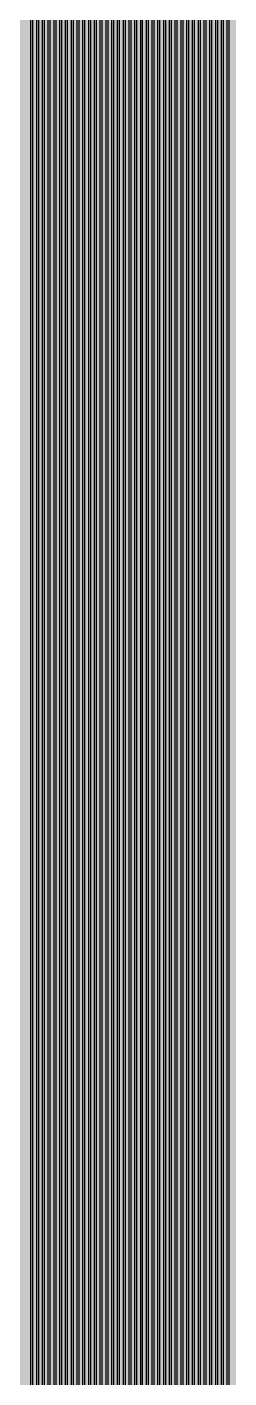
# Model space of a CAD drawing. Header units: metres. Extents: x -7231 to 10969, y -37556 to 1873.
# Drawn here: x 2476 to 2721, y -4676 to -3039 of the extents above; entities that cross this region are included whole.
import ezdxf

# ---------------------------------------------------------------- set-up
doc = ezdxf.new("R2010")
doc.units = ezdxf.units.M
doc.layers.add('Metal1', color=4, linetype='CONTINUOUS')
doc.layers.add('Polyimide', color=7, linetype='CONTINUOUS')

msp = doc.modelspace()

# ---------------------------------------------------------------- hatches: boundary and pattern name
at = {"layer": 'Polyimide'}
msp.add_hatch(color=7, dxfattribs=at).paths.add_polyline_path([(4065.7, -468), (4066.7, -502), (4068.5, -536), (4071.4, -570), (4075.5, -604), (4081, -638), (4088, -672), (4096.5, -706), (4106.6, -740), (4118.3, -774), (4131.6, -808), (4146.5, -842), (4162.9, -876), (4180.7, -910), (4199.8, -944), (4220.2, -978), (4241.7, -1012), (4264.2, -1046), (4287.5, -1080), (4311.5, -1114), (4336, -1148), (4360.9, -1182), (4385.9, -1216), (4410.9, -1250), (4435.7, -1284), (4460.2, -1318), (4484.2, -1352), (4507.5, -1385.9), (4530, -1419.9), (4551.5, -1453.9), (4571.9, -1487.9), (4591.1, -1521.9), (4608.9, -1555.9), (4625.3, -1589.9), (4640.1, -1623.9), (4653.4, -1657.9), (4665.1, -1691.9), (4675.2, -1725.9), (4683.7, -1759.9), (4690.7, -1793.9), (4696.2, -1827.9), (4700.3, -1861.9), (4703.2, -1895.9), (4705.1, -1929.9), (4706.1, -1963.9), (4706.4, -1997.9), (4706.5, -2031.9), (4706.5, -4793), (4710, -4838.4), (4720.2, -4882.7), (4737.1, -4925), (4760.1, -4964.2), (4788.9, -4999.5), (4822.6, -5030), (4860.5, -5055.1), (4901.8, -5074.2), (4901.8, -5074.2), (4970.7, -5105.2), (5034.7, -5145.3), (5092.8, -5193.5), (5143.8, -5249.2), (5186.9, -5311.2), (5221.2, -5378.4), (5246.2, -5449.7), (5261.4, -5523.7), (5266.5, -5599), (5261.4, -5674.3), (5246.2, -5748.3), (5221.2, -5819.6), (5186.9, -5886.8), (5143.8, -5948.8), (5092.8, -6004.5), (5034.7, -6052.7), (4970.7, -6092.8), (4901.8, -6123.8), (4860.5, -6142.9), (4822.6, -6168), (4788.9, -6198.5), (4760.1, -6233.8), (4737.1, -6273), (4720.2, -6315.3), (4710, -6359.6), (4706.5, -6405), (4706.5, -9221.5), (4710, -9266.9), (4720.2, -9311.2), (4737.1, -9353.5), (4760.1, -9392.7), (4788.9, -9428), (4822.6, -9458.5), (4860.5, -9483.6), (4901.8, -9502.7), (4970.7, -9533.7), (5034.7, -9573.8), (5092.8, -9622), (5143.8, -9677.7), (5186.9, -9739.7), (5221.2, -9806.9), (5246.2, -9878.2), (5261.4, -9952.2), (5266.5, -10027.5), (5261.4, -10102.8), (5246.2, -10176.8), (5221.2, -10248.1), (5186.9, -10315.3), (5143.8, -10377.3), (5092.8, -10433), (5034.7, -10481.2), (4970.7, -10521.3), (4901.8, -10552.3), (4860.5, -10571.4), (4822.6, -10596.5), (4788.9, -10627), (4760.1, -10662.3), (4737.1, -10701.5), (4720.2, -10743.8), (4710, -10788.1), (4706.5, -10833.5), (4706.5, -13650), (4710, -13695.4), (4720.2, -13739.7), (4737.1, -13782), (4760.1, -13821.2), (4788.9, -13856.5), (4822.6, -13887), (4860.5, -13912.1), (4901.8, -13931.2), (4970.7, -13962.2), (5034.7, -14002.2), (5092.8, -14050.5), (5143.8, -14106.2), (5186.9, -14168.2), (5221.2, -14235.4), (5246.2, -14306.7), (5261.4, -14380.7), (5266.5, -14456), (5261.4, -14531.3), (5246.2, -14605.3), (5221.2, -14676.5), (5186.9, -14743.8), (5143.8, -14805.8), (5092.8, -14861.5), (5034.7, -14909.7), (4970.7, -14949.8), (4901.8, -14980.8), (4860.5, -14999.9), (4822.6, -15025), (4788.9, -15055.5), (4760.1, -15090.8), (4737.1, -15130), (4720.2, -15172.3), (4710, -15216.6), (4706.5, -15262), (4706.5, -15456), (4720.9, -15750), (4764.1, -16041.3), (4835.7, -16326.8), (4934.9, -16604), (5060.7, -16870.2), (5212.1, -17122.7), (5387.5, -17359.2), (5585.2, -17577.3), (5803.3, -17775), (6039.8, -17950.4), (6292.3, -18101.8), (6558.4, -18227.6), (6835.6, -18326.8), (7121.2, -18398.3), (7412.4, -18441.5), (7706.5, -18456), (9969, -18456), (10047.4, -18459.8), (10125.1, -18471.4), (10201.2, -18490.4), (10275.2, -18516.9), (10346.1, -18550.5), (10413.5, -18590.8), (10476.5, -18637.6), (10534.7, -18690.3), (10587.4, -18748.5), (10634.2, -18811.5), (10674.5, -18878.9), (10708.1, -18949.8), (10734.6, -19023.8), (10753.6, -19099.9), (10765.2, -19177.6), (10769, -19256), (10769, -20895.8), (10730.2, -20951.4), (10694.6, -21009.1), (10662.2, -21068.6), (10633.2, -21129.9), (10607.6, -21192.7), (10585.5, -21256.7), (10566.9, -21322), (10552, -21388.1), (10540.8, -21455), (10533.4, -21522.3), (10529.6, -21590), (10529.6, -21657.8), (10533.4, -21725.5), (10540.8, -21792.9), (10552, -21859.7), (10566.9, -21925.9), (10585.5, -21991.1), (10607.6, -22055.2), (10633.2, -22117.9), (10662.2, -22179.2), (10694.6, -22238.7), (10730.2, -22296.4), (10769, -22352), (10769, -32454.2), (10728.7, -32510.5), (10691.7, -32568.9), (10658, -32629.3), (10627.8, -32691.6), (10601.2, -32755.4), (10578.2, -32820.7), (10558.9, -32887.1), (10543.4, -32954.5), (10531.8, -33022.7), (10524, -33091.4), (10520.1, -33160.5), (10520.1, -33229.7), (10524, -33298.8), (10531.8, -33367.5), (10543.4, -33435.7), (10558.9, -33503.1), (10578.2, -33569.5), (10601.2, -33634.8), (10627.8, -33698.6), (10658, -33760.8), (10691.7, -33821.3), (10728.7, -33879.7), (10769, -33936), (10769, -36556), (10765.2, -36634.4), (10753.6, -36712.1), (10734.6, -36788.2), (10708.1, -36862.1), (10674.5, -36933.1), (10634.2, -37000.5), (10587.4, -37063.5), (10534.7, -37121.7), (10476.5, -37174.4), (10413.5, -37221.2), (10346.1, -37261.5), (10275.2, -37295.1), (10201.2, -37321.6), (10125.1, -37340.6), (10047.4, -37352.1), (9969, -37356), (-6231, -37356), (-6309.4, -37352.1), (-6387.1, -37340.6), (-6463.2, -37321.6), (-6537.2, -37295.1), (-6608.1, -37261.5), (-6675.5, -37221.2), (-6738.5, -37174.4), (-6796.7, -37121.7), (-6849.4, -37063.5), (-6896.2, -37000.5), (-6936.5, -36933.1), (-6970.1, -36862.1), (-6996.6, -36788.2), (-7015.6, -36712.1), (-7027.2, -36634.4), (-7031, -36556), (-7031, -33936), (-6990.7, -33879.8), (-6953.7, -33821.3), (-6920, -33760.9), (-6889.8, -33698.6), (-6863.2, -33634.8), (-6840.2, -33569.5), (-6820.9, -33503.1), (-6805.4, -33435.7), (-6793.7, -33367.5), (-6785.9, -33298.8), (-6782, -33229.7), (-6782, -33160.5), (-6785.9, -33091.4), (-6793.7, -33022.7), (-6805.4, -32954.5), (-6820.9, -32887.1), (-6840.2, -32820.6), (-6863.2, -32755.4), (-6889.8, -32691.5), (-6920, -32629.3), (-6953.7, -32568.9), (-6990.7, -32510.4), (-7031, -32454.2), (-7031, -22364.8), (-6990.7, -22308.6), (-6953.7, -22250.1), (-6920, -22189.7), (-6889.8, -22127.5), (-6863.2, -22063.6), (-6840.2, -21998.4), (-6820.9, -21931.9), (-6805.4, -21864.5), (-6793.7, -21796.3), (-6785.9, -21727.6), (-6782, -21658.5), (-6782, -21589.3), (-6785.9, -21520.3), (-6793.7, -21451.5), (-6805.4, -21383.3), (-6820.9, -21315.9), (-6840.2, -21249.5), (-6863.2, -21184.2), (-6889.8, -21120.4), (-6920, -21058.1), (-6953.7, -20997.7), (-6990.7, -20939.3), (-7031, -20883), (-7031, -19256), (-7027.2, -19177.6), (-7015.6, -19099.9), (-6996.6, -19023.8), (-6970.1, -18949.8), (-6936.5, -18878.9), (-6896.2, -18811.5), (-6849.4, -18748.5), (-6796.7, -18690.3), (-6738.5, -18637.6), (-6675.5, -18590.8), (-6608.1, -18550.5), (-6537.2, -18516.9), (-6463.2, -18490.4), (-6387.1, -18471.4), (-6309.4, -18459.8), (-6231, -18456), (-3968.5, -18456), (-3674.4, -18441.5), (-3383.2, -18398.3), (-3097.6, -18326.8), (-2820.4, -18227.6), (-2554.3, -18101.8), (-2301.8, -17950.4), (-2065.3, -17775), (-1847.2, -17577.3), (-1649.5, -17359.2), (-1474.1, -17122.7), (-1322.7, -16870.2), (-1196.9, -16604), (-1097.7, -16326.8), (-1026.1, -16041.3), (-982.9, -15750), (-968.5, -15456), (-968.5, -15262), (-972, -15216.6), (-982.2, -15172.3), (-999.1, -15130), (-1022.1, -15090.8), (-1050.9, -15055.5), (-1084.6, -15025), (-1122.5, -14999.9), (-1163.8, -14980.8), (-1232.7, -14949.8), (-1296.7, -14909.7), (-1354.8, -14861.5), (-1405.8, -14805.8), (-1448.9, -14743.8), (-1483.2, -14676.5), (-1508.2, -14605.3), (-1523.4, -14531.3), (-1528.5, -14456), (-1523.4, -14380.7), (-1508.2, -14306.7), (-1483.2, -14235.4), (-1448.9, -14168.2), (-1405.8, -14106.2), (-1354.8, -14050.5), (-1296.7, -14002.2), (-1232.7, -13962.2), (-1163.8, -13931.2), (-1122.5, -13912.1), (-1084.6, -13887), (-1050.9, -13856.5), (-1022.1, -13821.2), (-999.1, -13782), (-982.2, -13739.7), (-972, -13695.4), (-968.5, -13650), (-968.5, -12309.6), (-972, -12264.3), (-982.2, -12219.9), (-999.1, -12177.7), (-1022.1, -12138.5), (-1050.9, -12103.2), (-1084.6, -12072.6), (-1122.5, -12047.5), (-1163.8, -12028.5), (-1232.7, -11997.4), (-1296.7, -11957.4), (-1354.8, -11909.1), (-1405.8, -11853.5), (-1448.9, -11791.5), (-1483.2, -11724.2), (-1508.2, -11653), (-1523.4, -11579), (-1528.5, -11503.7), (-1523.4, -11428.3), (-1508.2, -11354.4), (-1483.2, -11283.1), (-1448.9, -11215.9), (-1405.8, -11153.8), (-1354.8, -11098.2), (-1296.7, -11049.9), (-1232.7, -11009.9), (-1163.8, -10978.8), (-1122.5, -10959.8), (-1084.6, -10934.7), (-1050.9, -10904.1), (-1022.1, -10868.9), (-999.1, -10829.6), (-982.2, -10787.4), (-972, -10743), (-968.5, -10697.7), (-968.5, -9357.3), (-972, -9311.9), (-982.2, -9267.6), (-999.1, -9225.4), (-1022.1, -9186.1), (-1050.9, -9150.8), (-1084.6, -9120.3), (-1122.5, -9095.2), (-1163.8, -9076.2), (-1163.8, -9076.2), (-1232.7, -9045.1), (-1296.7, -9005.1), (-1354.8, -8956.8), (-1405.8, -8901.1), (-1448.9, -8839.1), (-1483.2, -8771.9), (-1508.2, -8700.6), (-1523.4, -8626.7), (-1528.5, -8551.3), (-1523.4, -8476), (-1508.2, -8402), (-1483.2, -8330.8), (-1448.9, -8263.5), (-1405.8, -8201.5), (-1354.8, -8145.9), (-1296.7, -8097.6), (-1232.7, -8057.6), (-1163.8, -8026.5), (-1163.8, -8026.5), (-1122.5, -8007.4), (-1084.6, -7982.4), (-1050.9, -7951.8), (-1022.1, -7916.5), (-999.1, -7877.3), (-982.2, -7835), (-972, -7790.7), (-968.5, -7745.4), (-968.5, -6405), (-972, -6359.6), (-982.2, -6315.3), (-999.1, -6273), (-1022.1, -6233.8), (-1050.9, -6198.5), (-1084.6, -6168), (-1122.5, -6142.9), (-1163.8, -6123.8), (-1163.8, -6123.8), (-1232.7, -6092.8), (-1296.7, -6052.7), (-1354.8, -6004.5), (-1405.8, -5948.8), (-1448.9, -5886.8), (-1483.2, -5819.6), (-1508.2, -5748.3), (-1523.4, -5674.3), (-1528.5, -5599), (-1523.4, -5523.7), (-1508.2, -5449.7), (-1483.2, -5378.4), (-1448.9, -5311.2), (-1405.8, -5249.2), (-1354.8, -5193.5), (-1296.7, -5145.3), (-1232.7, -5105.2), (-1163.8, -5074.2), (-1163.8, -5074.2), (-1122.5, -5055.1), (-1084.6, -5030), (-1050.9, -4999.5), (-1022.1, -4964.2), (-999.1, -4925), (-982.2, -4882.7), (-972, -4838.4), (-968.5, -4793), (-968.5, -2031.9), (-968.4, -1997.9), (-968.1, -1963.9), (-967.1, -1929.9), (-965.2, -1895.9), (-962.2, -1861.9), (-958, -1827.9), (-952.4, -1793.9), (-945.3, -1759.9), (-936.6, -1725.9), (-926.4, -1691.9), (-914.4, -1657.9), (-900.9, -1623.9), (-885.7, -1589.9), (-869.1, -1555.9), (-850.9, -1521.9), (-831.4, -1487.9), (-810.6, -1453.9), (-788.7, -1419.9), (-765.8, -1385.9), (-742.1, -1352), (-717.6, -1318), (-692.7, -1284), (-667.4, -1250), (-641.9, -1216), (-616.4, -1182), (-591.1, -1148), (-566.1, -1114), (-541.7, -1080), (-517.9, -1046), (-495, -1012), (-473.1, -978), (-452.4, -944), (-432.8, -910), (-414.7, -876), (-398, -842), (-382.9, -808), (-369.3, -774), (-357.4, -740), (-347.1, -706), (-338.4, -672), (-331.3, -638), (-325.7, -604), (-321.5, -570), (-318.6, -536), (-316.7, -502), (-315.7, -468), (-315.3, -434), (-315.2, -400), (-315.2, 401), (-315.2, 451), (-315.2, 1644), (-270.2, 1644), (-270, 1637.1), (-269.4, 1630.3), (-268.2, 1623.5), (-266.7, 1616.8), (-264.7, 1610.2), (-262.3, 1603.8), (-259.4, 1597.6), (-256.2, 1591.5), (-252.6, 1585.7), (-248.6, 1580.1), (-244.2, 1574.8), (-239.5, 1569.8), (-234.5, 1565.1), (-229.2, 1560.7), (-223.6, 1556.7), (-217.8, 1553.1), (-211.7, 1549.8), (-205.4, 1547), (-199, 1544.6), (-192.4, 1542.6), (-185.7, 1541), (-179, 1539.9), (-172.1, 1539.2), (-165.2, 1539), (-158.4, 1539.2), (-151.5, 1539.9), (-144.8, 1541), (-138.1, 1542.6), (-131.5, 1544.6), (-125.1, 1547), (-118.8, 1549.8), (-112.8, 1553.1), (-106.9, 1556.7), (-101.3, 1560.7), (-96, 1565.1), (-91, 1569.8), (-86.3, 1574.8), (-81.9, 1580.1), (-77.9, 1585.7), (-74.3, 1591.5), (-71.1, 1597.6), (-68.2, 1603.8), (-65.8, 1610.2), (-63.8, 1616.8), (-62.3, 1623.5), (-61.1, 1630.3), (-60.5, 1637.1), (-60.2, 1644), (1853, 1644), (1853, 1573), (3815.2, 1573), (3815.5, 1579.5), (3816.1, 1586.1), (3817.2, 1592.5), (3818.7, 1598.9), (3820.6, 1605.1), (3822.9, 1611.3), (3825.6, 1617.2), (3828.6, 1623), (3832.1, 1628.6), (3835.9, 1633.9), (3840.1, 1638.9), (3844.5, 1643.7), (3849.3, 1648.2), (3854.4, 1652.3), (3859.7, 1656.1), (3865.2, 1659.6), (3871, 1662.7), (3877, 1665.4), (3883.1, 1667.7), (3889.4, 1669.6), (3895.7, 1671.1), (3902.2, 1672.1), (3908.7, 1672.8), (3915.2, 1673), (3921.8, 1672.8), (3928.3, 1672.1), (3934.8, 1671.1), (3941.1, 1669.6), (3947.4, 1667.7), (3953.5, 1665.4), (3959.5, 1662.7), (3965.2, 1659.6), (3970.8, 1656.1), (3976.1, 1652.3), (3981.2, 1648.2), (3986, 1643.7), (3990.4, 1638.9), (3994.6, 1633.9), (3998.4, 1628.6), (4001.9, 1623), (4004.9, 1617.2), (4007.6, 1611.3), (4009.9, 1605.1), (4011.8, 1598.9), (4013.3, 1592.5), (4014.4, 1586.1), (4015, 1579.5), (4015.2, 1573), (4065.2, 1573), (4065.2, 451), (4065.2, 401), (4065.2, -400), (4065.3, -434), (4065.7, -468)])

# ---------------------------------------------------------------- linework, layer by layer
at = {"layer": 'Metal1'}
for points in [[(2480.5, -16631.9), (2480.5, -2032), (2471.5, -1988.1), (2462.4, -1944.1), (2453.4, -1900.1), (2444.4, -1856), (2435.3, -1812), (2426.3, -1768), (2417.3, -1724), (2408.4, -1680), (2399.9, -1635.9), (2391.6, -1591.9), (2383.6, -1547.9), (2375.8, -1503.9), (2368.3, -1459.8), (2361.1, -1415.8), (2354.1, -1371.8)], [(2356, -1371.5), (2363, -1415.5), (2370.3, -1459.5), (2377.8, -1503.5), (2385.6, -1547.5), (2393.6, -1591.5), (2401.9, -1635.6), (2410.4, -1679.6), (2419.2, -1723.6), (2428.2, -1767.6), (2437.3, -1811.6), (2446.3, -1855.6), (2455.4, -1899.7), (2464.4, -1943.7), (2473.4, -1987.7), (2482.5, -2031.8), (2482.5, -16631.9)], [(2487.5, -16631.9), (2487.5, -2032), (2478.4, -1988.1), (2469.2, -1944.1), (2460.1, -1900.1), (2451, -1856), (2441.8, -1812), (2432.7, -1768), (2423.6, -1724), (2414.7, -1680), (2406, -1635.9), (2397.7, -1591.9), (2389.6, -1547.9), (2381.7, -1503.9), (2374.1, -1459.8), (2366.8, -1415.8), (2359.7, -1371.8)], [(2361.7, -1371.5), (2368.8, -1415.5), (2376.1, -1459.5), (2383.7, -1503.5), (2391.5, -1547.5), (2399.6, -1591.5), (2408, -1635.6), (2416.6, -1679.6), (2425.5, -1723.6), (2434.7, -1767.6), (2443.8, -1811.6), (2452.9, -1855.6), (2462.1, -1899.7), (2471.2, -1943.7), (2480.3, -1987.7), (2489.5, -2031.8), (2489.5, -16631.9)], [(2494.5, -16631.9), (2494.5, -2032), (2485.3, -1988.1), (2476.2, -1944.1), (2467, -1900.1), (2457.8, -1856), (2448.6, -1812), (2439.5, -1768), (2430.3, -1724), (2421.4, -1680), (2412.7, -1635.9), (2404.3, -1591.9), (2396.2, -1547.9), (2388.3, -1503.9), (2380.7, -1459.8), (2373.3, -1415.8), (2366.2, -1371.8)], [(2368.2, -1371.5), (2375.3, -1415.5), (2382.6, -1459.5), (2390.3, -1503.5), (2398.1, -1547.5), (2406.3, -1591.5), (2414.7, -1635.6), (2423.3, -1679.6), (2432.3, -1723.6), (2441.4, -1767.6), (2450.6, -1811.6), (2459.8, -1855.6), (2469, -1899.7), (2478.1, -1943.7), (2487.3, -1987.7), (2496.5, -2031.8), (2496.5, -16631.9)], [(2501.5, -16631.9), (2501.5, -2032), (2492.5, -1988.1), (2483.5, -1944.1), (2474.5, -1900.1), (2465.4, -1856), (2456.4, -1812), (2447.4, -1768), (2438.4, -1724), (2429.6, -1680), (2421.1, -1635.9), (2412.8, -1591.9), (2404.8, -1547.9), (2397.1, -1503.9), (2389.6, -1459.8), (2382.3, -1415.8), (2375.3, -1371.8)], [(2377.3, -1371.5), (2384.3, -1415.5), (2391.5, -1459.5), (2399, -1503.5), (2406.8, -1547.5), (2414.8, -1591.5), (2423, -1635.6), (2431.6, -1679.6), (2440.3, -1723.6), (2449.3, -1767.6), (2458.4, -1811.6), (2467.4, -1855.6), (2476.4, -1899.7), (2485.4, -1943.7), (2494.5, -1987.7), (2503.5, -2031.8), (2503.5, -16631.9)], [(2508.5, -16631.9), (2508.5, -2032), (2499.4, -1988.1), (2490.3, -1944.1), (2481.2, -1900.1), (2472, -1856), (2462.9, -1812), (2453.8, -1768), (2444.7, -1724), (2435.8, -1680), (2427.2, -1635.9), (2418.9, -1591.9), (2410.8, -1547.9), (2403, -1503.9), (2395.4, -1459.8), (2388.1, -1415.8), (2381, -1371.8)], [(2383, -1371.5), (2390, -1415.5), (2397.4, -1459.5), (2404.9, -1503.5), (2412.8, -1547.5), (2420.8, -1591.5), (2429.2, -1635.6), (2437.8, -1679.6), (2446.7, -1723.6), (2455.8, -1767.6), (2464.9, -1811.6), (2474, -1855.6), (2483.1, -1899.7), (2492.2, -1943.7), (2501.4, -1987.7), (2510.5, -2031.8), (2510.5, -16631.9)], [(2515.5, -16631.9), (2515.5, -2032), (2506.3, -1988.1), (2497.1, -1944.1), (2487.9, -1900.1), (2478.7, -1856), (2469.5, -1812), (2460.2, -1768), (2451, -1724), (2442.1, -1680), (2433.4, -1635.9), (2424.9, -1591.9), (2416.8, -1547.9), (2408.8, -1503.9), (2401.2, -1459.8), (2393.8, -1415.8), (2386.6, -1371.8)], [(2388.6, -1371.5), (2395.8, -1415.5), (2403.2, -1459.5), (2410.8, -1503.5), (2418.7, -1547.5), (2426.9, -1591.5), (2435.3, -1635.6), (2444, -1679.6), (2453, -1723.6), (2462.2, -1767.6), (2471.4, -1811.6), (2480.6, -1855.6), (2489.8, -1899.7), (2499.1, -1943.7), (2508.3, -1987.7), (2517.5, -2031.8), (2517.5, -16631.9)], [(2522.5, -16631.9), (2522.5, -2032), (2513.2, -1988.1), (2503.9, -1944.1), (2494.6, -1900.1), (2485.3, -1856), (2476, -1812), (2466.7, -1768), (2457.4, -1724), (2448.3, -1680), (2439.5, -1635.9), (2431, -1591.9), (2422.7, -1547.9), (2414.7, -1503.9), (2407, -1459.8), (2399.5, -1415.8), (2392.3, -1371.8)], [(2394.3, -1371.5), (2401.5, -1415.5), (2409, -1459.5), (2416.7, -1503.5), (2424.7, -1547.5), (2433, -1591.5), (2441.5, -1635.6), (2450.3, -1679.6), (2459.3, -1723.6), (2468.6, -1767.6), (2477.9, -1811.6), (2487.2, -1855.6), (2496.5, -1899.7), (2505.9, -1943.7), (2515.2, -1987.7), (2524.5, -2031.8), (2524.5, -16631.9)], [(2529.5, -16631.9), (2529.5, -2032), (2520.1, -1988.1), (2510.7, -1944.1), (2501.3, -1900.1), (2491.9, -1856), (2482.5, -1812), (2473.1, -1768), (2463.7, -1724), (2454.5, -1680), (2445.7, -1635.9), (2437, -1591.9), (2428.7, -1547.9), (2420.6, -1503.9), (2412.8, -1459.8), (2405.3, -1415.8), (2398, -1371.8)], [(2399.9, -1371.5), (2407.2, -1415.5), (2414.8, -1459.5), (2422.6, -1503.5), (2430.7, -1547.5), (2439, -1591.5), (2447.6, -1635.5), (2456.5, -1679.6), (2465.7, -1723.6), (2475, -1767.6), (2484.5, -1811.6), (2493.9, -1855.6), (2503.3, -1899.6), (2512.7, -1943.7), (2522.1, -1987.7), (2531.5, -2031.8), (2531.5, -16631.9)], [(2536.5, -16631.9), (2536.5, -2032), (2527, -1988.1), (2517.5, -1944.1), (2508, -1900.1), (2498.5, -1856), (2489, -1812), (2479.5, -1768), (2470, -1724), (2460.8, -1680), (2451.8, -1635.9), (2443.1, -1591.9), (2434.7, -1547.9), (2426.5, -1503.9), (2418.6, -1459.8), (2411, -1415.8), (2403.6, -1371.8)], [(2405.6, -1371.5), (2413, -1415.5), (2420.6, -1459.5), (2428.5, -1503.5), (2436.6, -1547.5), (2445.1, -1591.5), (2453.8, -1635.5), (2462.7, -1679.6), (2472, -1723.6), (2481.5, -1767.6), (2491, -1811.6), (2500.5, -1855.6), (2510, -1899.6), (2519.5, -1943.7), (2529, -1987.7), (2538.5, -2031.8), (2538.5, -16631.9)], [(2543.5, -16631.9), (2543.5, -2032), (2533.9, -1988.1), (2524.3, -1944.1), (2514.7, -1900.1), (2505.1, -1856.1), (2495.5, -1812), (2485.9, -1768), (2476.4, -1724), (2467, -1680), (2457.9, -1635.9), (2449.2, -1591.9), (2440.6, -1547.9), (2432.4, -1503.9), (2424.4, -1459.8), (2416.7, -1415.8), (2409.3, -1371.8)], [(2411.2, -1371.5), (2418.7, -1415.5), (2426.4, -1459.5), (2434.4, -1503.5), (2442.6, -1547.5), (2451.1, -1591.5), (2459.9, -1635.5), (2469, -1679.6), (2478.3, -1723.6), (2487.9, -1767.6), (2497.5, -1811.6), (2507.1, -1855.6), (2516.7, -1899.6), (2526.3, -1943.7), (2535.9, -1987.7), (2545.5, -2031.8), (2545.5, -16631.9)], [(2550.5, -16631.9), (2550.5, -2032), (2540.8, -1988.1), (2531.1, -1944.1), (2521.4, -1900.1), (2511.8, -1856.1), (2502.1, -1812), (2492.4, -1768), (2482.7, -1724), (2473.2, -1680), (2464.1, -1635.9), (2455.2, -1591.9), (2446.6, -1547.9), (2438.3, -1503.9), (2430.2, -1459.8), (2422.5, -1415.8), (2414.9, -1371.8)], [(2416.9, -1371.5), (2424.4, -1415.5), (2432.2, -1459.5), (2440.3, -1503.5), (2448.6, -1547.5), (2457.2, -1591.5), (2466.1, -1635.5), (2475.2, -1679.6), (2484.6, -1723.6), (2494.3, -1767.6), (2504, -1811.6), (2513.7, -1855.6), (2523.4, -1899.6), (2533.1, -1943.7), (2542.8, -1987.7), (2552.5, -2031.8), (2552.5, -16631.9)], [(2557.5, -16631.9), (2557.5, -2032), (2547.7, -1988.1), (2537.9, -1944.1), (2528.2, -1900.1), (2518.4, -1856.1), (2508.6, -1812), (2498.8, -1768), (2489, -1724), (2479.5, -1680), (2470.2, -1635.9), (2461.3, -1591.9), (2452.6, -1547.9), (2444.2, -1503.9), (2436.1, -1459.8), (2428.2, -1415.8), (2420.6, -1371.8)], [(2422.6, -1371.5), (2430.2, -1415.5), (2438, -1459.5), (2446.2, -1503.5), (2454.6, -1547.5), (2463.2, -1591.5), (2472.2, -1635.5), (2481.4, -1679.6), (2491, -1723.6), (2500.7, -1767.6), (2510.5, -1811.6), (2520.3, -1855.6), (2530.1, -1899.6), (2539.9, -1943.7), (2549.7, -1987.7), (2559.5, -2031.8), (2559.5, -16631.9)], [(2564.5, -16631.9), (2564.5, -2032), (2554.6, -1988.1), (2544.8, -1944.1), (2534.9, -1900.1), (2525, -1856.1), (2515.1, -1812), (2505.2, -1768), (2495.4, -1724), (2485.7, -1680), (2476.4, -1635.9), (2467.3, -1591.9), (2458.6, -1547.9), (2450.1, -1503.9), (2441.9, -1459.8), (2433.9, -1415.8), (2426.3, -1371.8)], [(2428.2, -1371.5), (2435.9, -1415.5), (2443.8, -1459.5), (2452, -1503.5), (2460.5, -1547.5), (2469.3, -1591.5), (2478.3, -1635.5), (2487.7, -1679.6), (2497.3, -1723.6), (2507.2, -1767.6), (2517.1, -1811.6), (2526.9, -1855.6), (2536.8, -1899.6), (2546.7, -1943.7), (2556.6, -1987.7), (2566.5, -2031.8), (2566.5, -16631.9)], [(2571.5, -16631.9), (2571.5, -2032), (2561.5, -1988.1), (2551.6, -1944.1), (2541.6, -1900.1), (2531.6, -1856.1), (2521.6, -1812), (2511.6, -1768), (2501.7, -1724), (2492, -1680), (2482.5, -1635.9), (2473.4, -1591.9), (2464.5, -1547.9), (2456, -1503.9), (2447.7, -1459.8), (2439.7, -1415.8), (2431.9, -1371.8)], [(2433.9, -1371.5), (2441.6, -1415.5), (2449.6, -1459.5), (2457.9, -1503.5), (2466.5, -1547.5), (2475.3, -1591.5), (2484.5, -1635.5), (2493.9, -1679.5), (2503.6, -1723.6), (2513.6, -1767.6), (2523.6, -1811.6), (2533.6, -1855.6), (2543.5, -1899.6), (2553.5, -1943.7), (2563.5, -1987.7), (2573.5, -2031.8), (2573.5, -16631.9)], [(2578.5, -16631.9), (2578.5, -2032), (2568.4, -1988.1), (2558.4, -1944.1), (2548.3, -1900.1), (2538.2, -1856.1), (2528.1, -1812), (2518.1, -1768), (2508, -1724), (2498.2, -1680), (2488.7, -1636), (2479.4, -1591.9), (2470.5, -1547.9), (2461.9, -1503.9), (2453.5, -1459.9), (2445.4, -1415.8), (2437.6, -1371.8)], [(2439.5, -1371.5), (2447.4, -1415.5), (2455.5, -1459.5), (2463.8, -1503.5), (2472.5, -1547.5), (2481.4, -1591.5), (2490.6, -1635.5), (2500.1, -1679.5), (2510, -1723.6), (2520, -1767.6), (2530.1, -1811.6), (2540.2, -1855.6), (2550.2, -1899.6), (2560.3, -1943.7), (2570.4, -1987.7), (2580.5, -2031.8), (2580.5, -16631.9)], [(2585.5, -16631.9), (2585.5, -2032), (2575.4, -1988.1), (2565.2, -1944.1), (2555, -1900.1), (2544.8, -1856.1), (2534.7, -1812), (2524.5, -1768), (2514.3, -1724), (2504.4, -1680), (2494.8, -1636), (2485.5, -1591.9), (2476.5, -1547.9), (2467.7, -1503.9), (2459.3, -1459.9), (2451.1, -1415.8), (2443.2, -1371.8)], [(2445.2, -1371.5), (2453.1, -1415.5), (2461.3, -1459.5), (2469.7, -1503.5), (2478.4, -1547.5), (2487.5, -1591.5), (2496.8, -1635.5), (2506.4, -1679.5), (2516.3, -1723.6), (2526.4, -1767.6), (2536.6, -1811.6), (2546.8, -1855.6), (2557, -1899.6), (2567.1, -1943.7), (2577.3, -1987.7), (2587.5, -2031.8), (2587.5, -16631.9)], [(2592.5, -16631.9), (2592.5, -2032), (2582.3, -1988.1), (2572.1, -1944.1), (2561.9, -1900.1), (2551.7, -1856.1), (2541.5, -1812), (2531.3, -1768), (2521.1, -1724), (2511.1, -1680), (2501.5, -1636), (2492.1, -1591.9), (2483.1, -1547.9), (2474.3, -1503.9), (2465.8, -1459.9), (2457.6, -1415.8), (2449.7, -1371.8)], [(2451.7, -1371.5), (2459.6, -1415.5), (2467.8, -1459.5), (2476.3, -1503.5), (2485, -1547.5), (2494.1, -1591.5), (2503.4, -1635.5), (2513.1, -1679.5), (2523, -1723.6), (2533.2, -1767.6), (2543.4, -1811.6), (2553.6, -1855.6), (2563.8, -1899.6), (2574.1, -1943.7), (2584.3, -1987.7), (2594.5, -2031.8), (2594.5, -16631.9)], [(2599.5, -16631.9), (2599.5, -2032), (2589.5, -1988.1), (2579.4, -1944.1), (2569.4, -1900.1), (2559.3, -1856.1), (2549.2, -1812), (2539.2, -1768), (2529.1, -1724), (2519.3, -1680), (2509.8, -1636), (2500.6, -1591.9), (2491.7, -1547.9), (2483.1, -1503.9), (2474.7, -1459.9), (2466.6, -1415.8), (2458.8, -1371.8)], [(2460.8, -1371.5), (2468.6, -1415.5), (2476.7, -1459.5), (2485, -1503.5), (2493.7, -1547.5), (2502.6, -1591.5), (2511.8, -1635.5), (2521.3, -1679.5), (2531.1, -1723.6), (2541.1, -1767.6), (2551.2, -1811.6), (2561.2, -1855.6), (2571.3, -1899.6), (2581.4, -1943.7), (2591.4, -1987.7), (2601.5, -2031.8), (2601.5, -16631.9)], [(2606.5, -16631.9), (2606.5, -2032), (2596.4, -1988.1), (2586.2, -1944.1), (2576.1, -1900.1), (2565.9, -1856.1), (2555.8, -1812), (2545.6, -1768), (2535.5, -1724), (2525.6, -1680), (2516, -1636), (2506.7, -1591.9), (2497.7, -1547.9), (2489, -1503.9), (2480.5, -1459.9), (2472.4, -1415.8), (2464.5, -1371.8)], [(2466.5, -1371.5), (2474.3, -1415.5), (2482.5, -1459.5), (2490.9, -1503.5), (2499.6, -1547.5), (2508.7, -1591.5), (2517.9, -1635.5), (2527.5, -1679.5), (2537.4, -1723.6), (2547.6, -1767.6), (2557.7, -1811.6), (2567.9, -1855.6), (2578, -1899.6), (2588.2, -1943.7), (2598.3, -1987.7), (2608.5, -2031.8), (2608.5, -16631.9)], [(2613.5, -16631.9), (2613.5, -2032), (2603.3, -1988.1), (2593, -1944.1), (2582.8, -1900.1), (2572.5, -1856.1), (2562.3, -1812), (2552, -1768), (2541.8, -1724), (2531.8, -1680), (2522.1, -1636), (2512.8, -1591.9), (2503.7, -1547.9), (2494.9, -1503.9), (2486.3, -1459.9), (2478.1, -1415.8), (2470.2, -1371.8)], [(2472.1, -1371.5), (2480.1, -1415.5), (2488.3, -1459.5), (2496.8, -1503.5), (2505.6, -1547.5), (2514.7, -1591.5), (2524.1, -1635.5), (2533.8, -1679.5), (2543.8, -1723.6), (2554, -1767.6), (2564.2, -1811.6), (2574.5, -1855.6), (2584.7, -1899.6), (2595, -1943.7), (2605.2, -1987.7), (2615.5, -2031.8), (2615.5, -16631.9)], [(2620.5, -16631.9), (2620.5, -2032), (2610.2, -1988.1), (2599.8, -1944.1), (2589.5, -1900.1), (2579.1, -1856.1), (2568.8, -1812), (2558.5, -1768), (2548.1, -1724), (2538.1, -1680), (2528.3, -1636), (2518.8, -1591.9), (2509.6, -1547.9), (2500.8, -1503.9), (2492.2, -1459.9), (2483.8, -1415.8), (2475.8, -1371.8)], [(2477.8, -1371.5), (2485.8, -1415.5), (2494.1, -1459.5), (2502.7, -1503.5), (2511.6, -1547.5), (2520.8, -1591.5), (2530.2, -1635.5), (2540, -1679.5), (2550.1, -1723.6), (2560.4, -1767.6), (2570.7, -1811.6), (2581.1, -1855.6), (2591.4, -1899.6), (2601.8, -1943.6), (2612.1, -1987.7), (2622.5, -2031.8), (2622.5, -16631.9)], [(2627.5, -16631.9), (2627.5, -2032), (2617.1, -1988.1), (2606.6, -1944.1), (2596.2, -1900.1), (2585.8, -1856.1), (2575.3, -1812.1), (2564.9, -1768), (2554.5, -1724), (2544.3, -1680), (2534.4, -1636), (2524.9, -1591.9), (2515.6, -1547.9), (2506.6, -1503.9), (2498, -1459.9), (2489.6, -1415.8), (2481.5, -1371.8)], [(2483.4, -1371.5), (2491.5, -1415.5), (2499.9, -1459.5), (2508.6, -1503.5), (2517.6, -1547.5), (2526.8, -1591.5), (2536.4, -1635.5), (2546.2, -1679.5), (2556.4, -1723.6), (2566.8, -1767.6), (2577.3, -1811.6), (2587.7, -1855.6), (2598.2, -1899.6), (2608.6, -1943.6), (2619, -1987.7), (2629.5, -2031.8), (2629.5, -16631.9)], [(2634.5, -16631.9), (2634.5, -2032), (2624, -1988.1), (2613.5, -1944.1), (2602.9, -1900.1), (2592.4, -1856.1), (2581.8, -1812.1), (2571.3, -1768), (2560.8, -1724), (2550.5, -1680), (2540.6, -1636), (2530.9, -1591.9), (2521.6, -1547.9), (2512.5, -1503.9), (2503.8, -1459.9), (2495.3, -1415.8), (2487.1, -1371.8)], [(2489.1, -1371.4), (2497.3, -1415.5), (2505.7, -1459.5), (2514.5, -1503.5), (2523.5, -1547.5), (2532.9, -1591.5), (2542.5, -1635.5), (2552.5, -1679.5), (2562.7, -1723.6), (2573.3, -1767.6), (2583.8, -1811.6), (2594.3, -1855.6), (2604.9, -1899.6), (2615.4, -1943.6), (2625.9, -1987.7), (2636.5, -2031.8), (2636.5, -16631.9)], [(2641.5, -16631.9), (2641.5, -2032), (2630.9, -1988.1), (2620.3, -1944.1), (2609.6, -1900.1), (2599, -1856.1), (2588.4, -1812.1), (2577.7, -1768), (2567.1, -1724), (2556.8, -1680), (2546.7, -1636), (2537, -1591.9), (2527.6, -1547.9), (2518.4, -1503.9), (2509.6, -1459.9), (2501, -1415.8), (2492.8, -1371.8)], [(2494.8, -1371.4), (2503, -1415.5), (2511.6, -1459.5), (2520.4, -1503.5), (2529.5, -1547.5), (2538.9, -1591.5), (2548.7, -1635.5), (2558.7, -1679.5), (2569.1, -1723.5), (2579.7, -1767.6), (2590.3, -1811.6), (2600.9, -1855.6), (2611.6, -1899.6), (2622.2, -1943.6), (2632.8, -1987.7), (2643.5, -2031.8), (2643.5, -16631.9)], [(2648.5, -16631.9), (2648.5, -2032), (2637.8, -1988.1), (2627.1, -1944.1), (2616.3, -1900.1), (2605.6, -1856.1), (2594.9, -1812.1), (2584.2, -1768), (2573.5, -1724), (2563, -1680), (2552.9, -1636), (2543, -1591.9), (2533.5, -1547.9), (2524.3, -1503.9), (2515.4, -1459.9), (2506.8, -1415.8), (2498.5, -1371.8)], [(2500.4, -1371.4), (2508.7, -1415.5), (2517.4, -1459.5), (2526.3, -1503.5), (2535.5, -1547.5), (2545, -1591.5), (2554.8, -1635.5), (2564.9, -1679.5), (2575.4, -1723.5), (2586.1, -1767.6), (2596.8, -1811.6), (2607.6, -1855.6), (2618.3, -1899.6), (2629, -1943.6), (2639.7, -1987.7), (2650.5, -2031.8), (2650.5, -16631.9)], [(2655.5, -16631.9), (2655.5, -2032), (2644.7, -1988.1), (2633.9, -1944.1), (2623.1, -1900.1), (2612.2, -1856.1), (2601.4, -1812.1), (2590.6, -1768), (2579.8, -1724), (2569.2, -1680), (2559, -1636), (2549.1, -1591.9), (2539.5, -1547.9), (2530.2, -1503.9), (2521.2, -1459.9), (2512.5, -1415.8), (2504.1, -1371.8)], [(2506.1, -1371.4), (2514.5, -1415.5), (2523.2, -1459.5), (2532.2, -1503.5), (2541.5, -1547.5), (2551.1, -1591.5), (2561, -1635.5), (2571.2, -1679.5), (2581.7, -1723.5), (2592.5, -1767.6), (2603.3, -1811.6), (2614.2, -1855.6), (2625, -1899.6), (2635.8, -1943.6), (2646.6, -1987.7), (2657.5, -2031.8), (2657.5, -16631.9)], [(2662.5, -16631.9), (2662.5, -2032), (2651.6, -1988.1), (2640.7, -1944.1), (2629.8, -1900.1), (2618.8, -1856.1), (2607.9, -1812.1), (2597, -1768), (2586.1, -1724), (2575.5, -1680), (2565.2, -1636), (2555.2, -1591.9), (2545.5, -1547.9), (2536.1, -1503.9), (2527, -1459.9), (2518.2, -1415.8), (2509.8, -1371.8)], [(2511.7, -1371.4), (2520.2, -1415.5), (2529, -1459.5), (2538.1, -1503.5), (2547.4, -1547.5), (2557.1, -1591.5), (2567.1, -1635.5), (2577.4, -1679.5), (2588.1, -1723.5), (2598.9, -1767.6), (2609.9, -1811.6), (2620.8, -1855.6), (2631.7, -1899.6), (2642.6, -1943.6), (2653.6, -1987.7), (2664.5, -2031.8), (2664.5, -16631.9)], [(2669.5, -16631.9), (2669.5, -2032), (2658.5, -1988.1), (2647.5, -1944.1), (2636.5, -1900.1), (2625.5, -1856.1), (2614.4, -1812.1), (2603.4, -1768), (2592.4, -1724), (2581.7, -1680), (2571.3, -1636), (2561.2, -1591.9), (2551.4, -1547.9), (2542, -1503.9), (2532.8, -1459.9), (2524, -1415.8), (2515.4, -1371.8)], [(2517.4, -1371.4), (2525.9, -1415.5), (2534.8, -1459.5), (2543.9, -1503.5), (2553.4, -1547.5), (2563.2, -1591.5), (2573.2, -1635.5), (2583.7, -1679.5), (2594.4, -1723.5), (2605.4, -1767.6), (2616.4, -1811.6), (2627.4, -1855.6), (2638.4, -1899.6), (2649.4, -1943.6), (2660.5, -1987.7), (2671.5, -2031.8), (2671.5, -16631.9)], [(2676.5, -16631.9), (2676.5, -2032), (2665.4, -1988.1), (2654.3, -1944.1), (2643.2, -1900.1), (2632.1, -1856.1), (2621, -1812.1), (2609.9, -1768), (2598.8, -1724), (2587.9, -1680), (2577.4, -1636), (2567.3, -1591.9), (2557.4, -1547.9), (2547.9, -1503.9), (2538.6, -1459.9), (2529.7, -1415.8), (2521.1, -1371.8)], [(2523.1, -1371.4), (2531.7, -1415.5), (2540.6, -1459.5), (2549.8, -1503.5), (2559.4, -1547.5), (2569.2, -1591.5), (2579.4, -1635.5), (2589.9, -1679.5), (2600.7, -1723.5), (2611.8, -1767.6), (2622.9, -1811.6), (2634, -1855.6), (2645.1, -1899.6), (2656.2, -1943.6), (2667.4, -1987.7), (2678.5, -2031.8), (2678.5, -16631.9)], [(2683.5, -16631.9), (2683.5, -2032), (2672.3, -1988.1), (2661.1, -1944.1), (2649.9, -1900.1), (2638.7, -1856.1), (2627.5, -1812.1), (2616.3, -1768), (2605.1, -1724), (2594.2, -1680), (2583.6, -1636), (2573.3, -1591.9), (2563.4, -1547.9), (2553.8, -1503.9), (2544.5, -1459.9), (2535.5, -1415.8), (2526.8, -1371.8)], [(2528.7, -1371.4), (2537.4, -1415.5), (2546.4, -1459.5), (2555.7, -1503.5), (2565.3, -1547.5), (2575.3, -1591.5), (2585.5, -1635.5), (2596.1, -1679.5), (2607, -1723.5), (2618.2, -1767.6), (2629.4, -1811.6), (2640.6, -1855.6), (2651.8, -1899.6), (2663.1, -1943.6), (2674.3, -1987.6), (2685.5, -2031.8), (2685.5, -16631.9)], [(2690.5, -16631.9), (2690.5, -2032), (2679.3, -1988.1), (2668, -1944.1), (2656.8, -1900.1), (2645.5, -1856.1), (2634.3, -1812.1), (2623.1, -1768), (2611.8, -1724), (2600.9, -1680), (2590.2, -1636), (2580, -1591.9), (2570, -1547.9), (2560.3, -1503.9), (2551, -1459.9), (2541.9, -1415.8), (2533.2, -1371.8)], [(2535.2, -1371.4), (2543.9, -1415.5), (2552.9, -1459.5), (2562.3, -1503.5), (2571.9, -1547.5), (2581.9, -1591.5), (2592.2, -1635.5), (2602.8, -1679.5), (2613.8, -1723.5), (2625, -1767.6), (2636.2, -1811.6), (2647.5, -1855.6), (2658.7, -1899.6), (2670, -1943.6), (2681.2, -1987.6), (2692.5, -2031.8), (2692.5, -16631.9)], [(2697.5, -16631.9), (2697.5, -2032), (2686.4, -1988.1), (2675.3, -1944.1), (2664.3, -1900.1), (2653.2, -1856.1), (2642.1, -1812.1), (2631, -1768), (2619.9, -1724), (2609.1, -1680), (2598.6, -1636), (2588.5, -1591.9), (2578.6, -1547.9), (2569.1, -1503.9), (2559.9, -1459.9), (2551, -1415.8), (2542.4, -1371.8)], [(2544.3, -1371.4), (2552.9, -1415.5), (2561.8, -1459.5), (2571.1, -1503.5), (2580.6, -1547.5), (2590.4, -1591.5), (2600.6, -1635.5), (2611, -1679.5), (2621.8, -1723.5), (2632.9, -1767.6), (2644, -1811.6), (2655.1, -1855.6), (2666.2, -1899.6), (2677.3, -1943.6), (2688.4, -1987.7), (2699.5, -2031.8), (2699.5, -16631.9)], [(2704.5, -16631.9), (2704.5, -2032), (2693.3, -1988.1), (2682.2, -1944.1), (2671, -1900.1), (2659.8, -1856.1), (2648.6, -1812.1), (2637.4, -1768), (2626.2, -1724), (2615.3, -1680), (2604.8, -1636), (2594.5, -1591.9), (2584.6, -1547.9), (2575, -1503.9), (2565.7, -1459.9), (2556.7, -1415.8), (2548, -1371.8)], [(2550, -1371.4), (2558.7, -1415.5), (2567.6, -1459.5), (2576.9, -1503.5), (2586.5, -1547.5), (2596.5, -1591.5), (2606.7, -1635.5), (2617.3, -1679.5), (2628.2, -1723.5), (2639.3, -1767.6), (2650.5, -1811.6), (2661.7, -1855.6), (2672.9, -1899.6), (2684.1, -1943.6), (2695.3, -1987.6), (2706.5, -2031.8), (2706.5, -16631.9)], [(2711.5, -16631.9), (2711.5, -2032), (2700.2, -1988.1), (2689, -1944.1), (2677.7, -1900.1), (2666.4, -1856.1), (2655.1, -1812.1), (2643.8, -1768), (2632.6, -1724), (2621.6, -1680), (2610.9, -1636), (2600.6, -1591.9), (2590.6, -1547.9), (2580.9, -1503.9), (2571.5, -1459.9), (2562.4, -1415.8), (2553.7, -1371.8)], [(2555.6, -1371.4), (2564.4, -1415.5), (2573.5, -1459.5), (2582.8, -1503.5), (2592.5, -1547.5), (2602.5, -1591.5), (2612.9, -1635.5), (2623.5, -1679.5), (2634.5, -1723.5), (2645.8, -1767.6), (2657, -1811.6), (2668.3, -1855.6), (2679.6, -1899.6), (2690.9, -1943.6), (2702.2, -1987.6), (2713.5, -2031.8), (2713.5, -16631.9)], [(2718.5, -16631.9), (2718.5, -2032), (2707.2, -1988.1), (2695.8, -1944.1), (2684.4, -1900.1), (2673, -1856.1), (2661.6, -1812.1), (2650.2, -1768.1), (2638.9, -1724), (2627.8, -1680), (2617.1, -1636), (2606.6, -1592), (2596.5, -1547.9), (2586.8, -1503.9), (2577.3, -1459.9), (2568.2, -1415.8), (2559.3, -1371.8)], [(2561.3, -1371.4), (2570.1, -1415.4), (2579.3, -1459.5), (2588.7, -1503.5), (2598.5, -1547.5), (2608.6, -1591.5), (2619, -1635.5), (2629.7, -1679.5), (2640.8, -1723.5), (2652.2, -1767.6), (2663.6, -1811.6), (2674.9, -1855.6), (2686.3, -1899.6), (2697.7, -1943.6), (2709.1, -1987.6), (2720.5, -2031.8), (2720.5, -16631.9)]]:
    msp.add_lwpolyline(points, dxfattribs=at)

doc.saveas('drawing.dxf')
